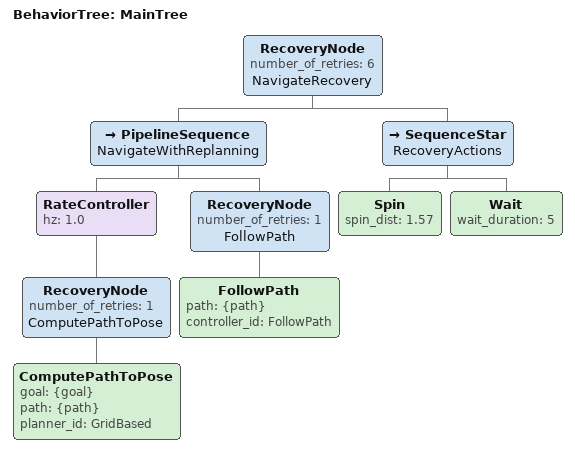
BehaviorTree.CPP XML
<!--
  This Behavior Tree replans the global path periodically at 1 Hz, and has
  recovery actions. Obtained from the official Nav2 package
-->
<root main_tree_to_execute="MainTree">
  <BehaviorTree ID="MainTree">
    <RecoveryNode number_of_retries="6" name="NavigateRecovery">
      <PipelineSequence name="NavigateWithReplanning">
        <RateController hz="1.0">
          <RecoveryNode number_of_retries="1" name="ComputePathToPose">
            <ComputePathToPose goal="{goal}" path="{path}" planner_id="GridBased"/>
          </RecoveryNode>
        </RateController>
        <RecoveryNode number_of_retries="1" name="FollowPath">
          <FollowPath path="{path}" controller_id="FollowPath"/>
        </RecoveryNode>
      </PipelineSequence>
      <SequenceStar name="RecoveryActions">
        <Spin spin_dist="1.57"/>
        <Wait wait_duration="5"/>
      </SequenceStar>
    </RecoveryNode>
  </BehaviorTree>
</root>
